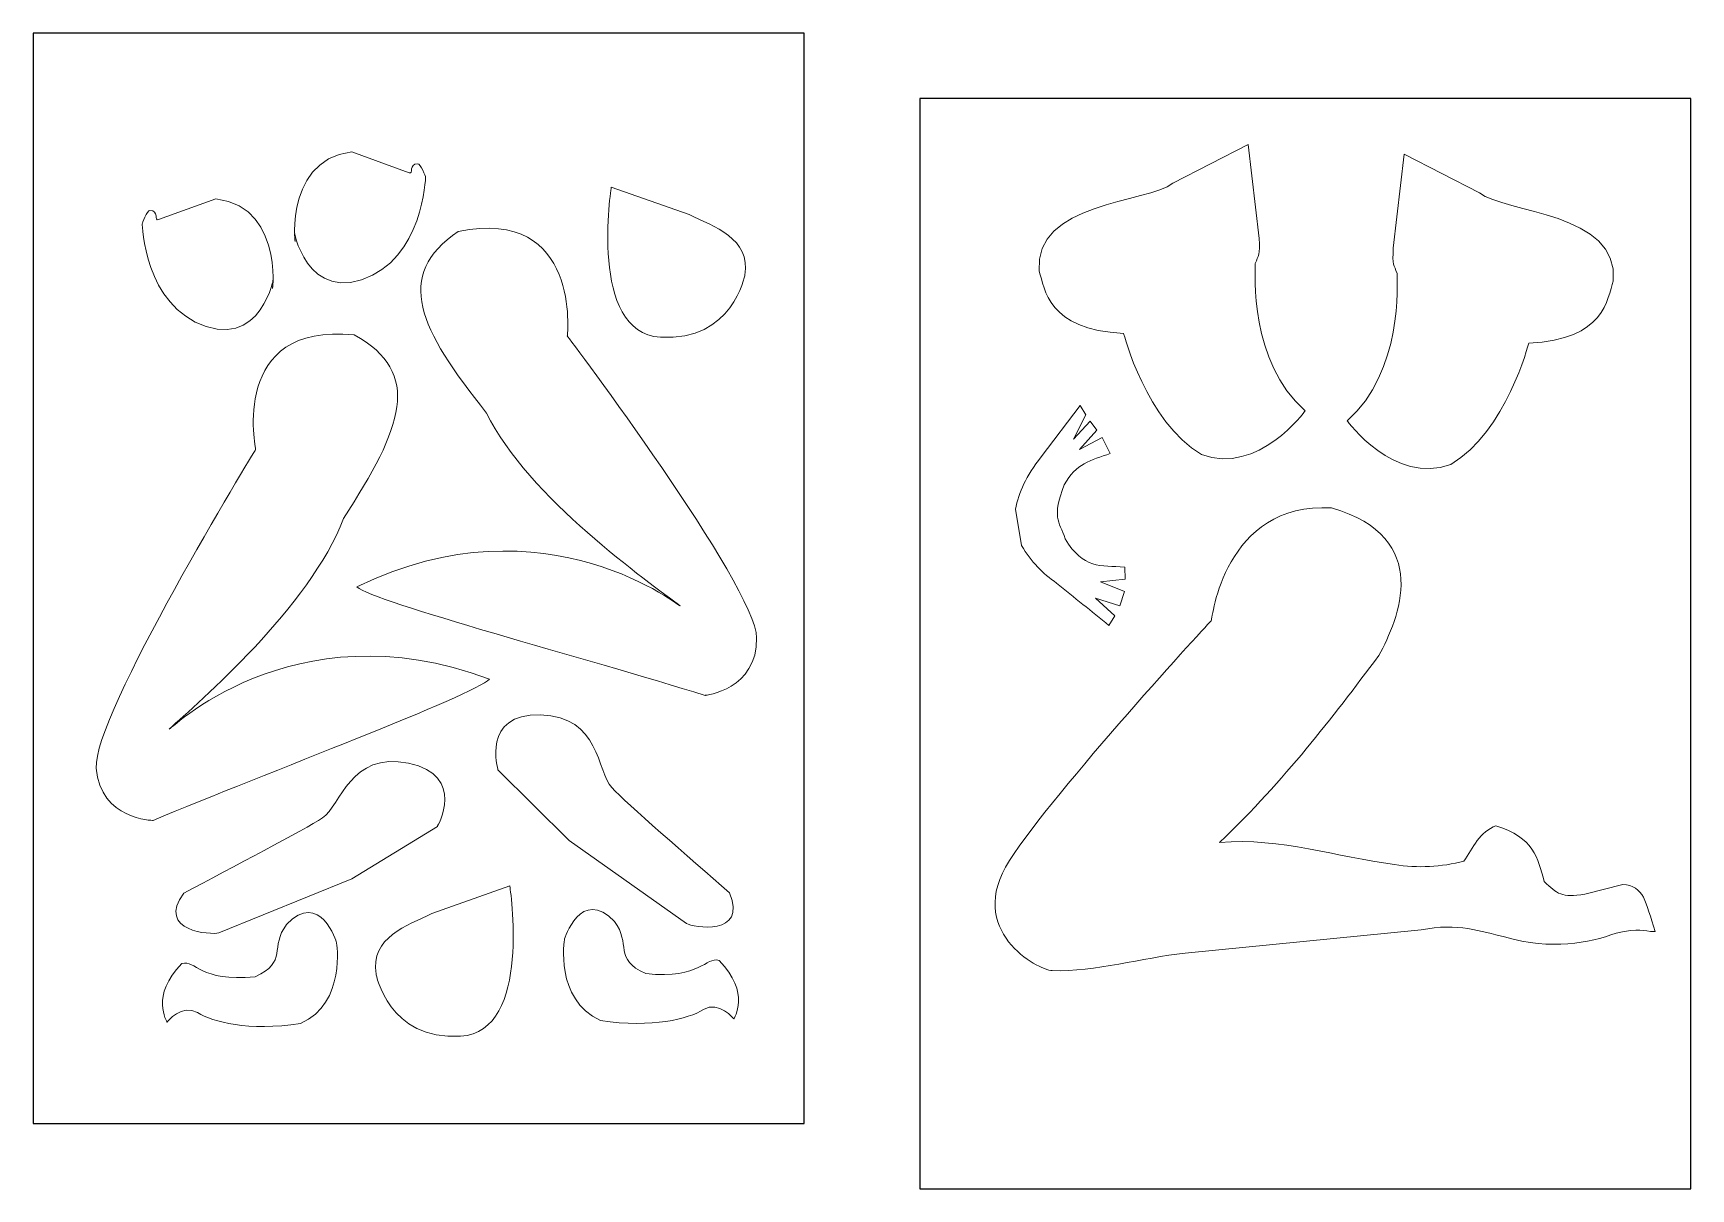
# Model space of a CAD drawing. Header units: millimetres. Extents: x -389 to 572, y -144 to 224.
# Drawn here: x -388.7 to 62.5, y -93.7 to 221.1 of the extents above; entities that cross this region are included whole.
import ezdxf

# ---------------------------------------------------------------- set-up
doc = ezdxf.new("R2010")
doc.units = ezdxf.units.MM
doc.header["$MEASUREMENT"] = 0
doc.layers.add('Layer 1', color=7, linetype='Continuous')

msp = doc.modelspace()

# ---------------------------------------------------------------- linework, layer by layer
at = {"layer": 'Layer 1', "color": 7}
for points in [[(-178.8351, -75.9131), (-178.8351, -75.9131), (-388.7379, -75.9131), (-388.7379, -75.9131), (-388.7379, -75.9131), (-388.7379, -75.9131), (-388.7379, 221.0553), (-388.7379, 221.0553), (-388.7379, 221.0553), (-388.7379, 221.0553), (-178.8351, 221.0553), (-178.8351, 221.0553), (-178.8351, 221.0553), (-178.8351, 221.0553), (-178.8351, -75.9131), (-178.8351, -75.9131)], [(62.5361, -93.7157), (62.5361, -93.7157), (-147.3667, -93.7157), (-147.3667, -93.7157), (-147.3667, -93.7157), (-147.3667, -93.7157), (-147.3667, 203.2527), (-147.3667, 203.2527), (-147.3667, 203.2527), (-147.3667, 203.2527), (62.5361, 203.2527), (62.5361, 203.2527), (62.5361, 203.2527), (62.5361, 203.2527), (62.5361, -93.7157), (62.5361, -93.7157)]]:
    msp.add_open_spline(points, degree=3, knots=[0, 0, 0, 0, 0.2, 0.2, 0.2, 0.2, 0.4, 0.4, 0.4, 0.4, 0.6, 0.6, 0.6, 0.6, 1, 1, 1, 1], dxfattribs=at)
at = {"layer": 'Layer 1', "lineweight": 20}
for points, knots in [([(-42.4506, 118.1627), (-42.4506, 118.1627), (-55.1859, 100.5238), (-70.7081, 106.2741), (-70.7081, 106.2741), (-85.7717, 115.1993), (-91.8748, 139.2941), (-91.8748, 139.2941), (-91.8748, 139.2941), (-112.7239, 140.2466), (-113.2531, 151.4649), (-114.8759, 156.1921), (-114.8759, 156.1921), (-116.5339, 175.0304), (-85.3131, 174.7482), (-78.4692, 180.181), (-78.4692, 180.181), (-78.4692, 180.181), (-58.0081, 190.7643), (-58.0081, 190.7643), (-58.0081, 190.7643), (-58.0081, 190.7643), (-55.0095, 165.1527), (-55.0095, 165.1527), (-55.0095, 165.1527), (-54.692, 160.5313), (-55.2211, 160.6018), (-56.0325, 158.2735), (-56.0325, 158.2735), (-56.0678, 155.8041), (-57.7259, 131.5682), (-42.4506, 118.1627)], [0, 0, 0, 0, 0.11111111, 0.11111111, 0.11111111, 0.11111111, 0.22222222, 0.22222222, 0.22222222, 0.22222222, 0.33333333, 0.33333333, 0.33333333, 0.33333333, 0.44444444, 0.44444444, 0.44444444, 0.44444444, 0.55555556, 0.55555556, 0.55555556, 0.55555556, 0.66666667, 0.66666667, 0.66666667, 0.66666667, 0.77777778, 0.77777778, 0.77777778, 0.77777778, 1, 1, 1, 1]), ([(-281.9168, 181.8969), (-281.9168, 181.8969), (-282.4812, 159.3897), (-299.3793, 153.8864), (-299.3793, 153.8864), (-316.3126, 148.383), (-318.2529, 171.9839), (-317.4768, 165.2811), (-317.4768, 165.2811), (-316.7007, 158.6136), (-321.9218, 186.4478), (-301.9546, 188.7055), (-301.9546, 188.7055), (-301.9546, 188.7055), (-286.3971, 182.9905), (-286.3971, 182.9905), (-286.3971, 182.9905), (-285.1976, 182.5672), (-286.5382, 185.46), (-284.0335, 185.4953), (-284.0335, 185.4953), (-283.1868, 185.5305), (-281.9168, 181.8969), (-281.9168, 181.8969)], [0, 0, 0, 0, 0.14285714, 0.14285714, 0.14285714, 0.14285714, 0.28571429, 0.28571429, 0.28571429, 0.28571429, 0.42857143, 0.42857143, 0.42857143, 0.42857143, 0.57142857, 0.57142857, 0.57142857, 0.57142857, 0.71428571, 0.71428571, 0.71428571, 0.71428571, 1, 1, 1, 1]), ([(-31.0206, 115.4816), (-31.0206, 115.4816), (-18.2853, 97.8779), (-2.7984, 103.5929), (-2.7984, 103.5929), (12.3005, 112.5182), (18.4036, 136.6129), (18.4036, 136.6129), (18.4036, 136.6129), (39.2175, 137.5654), (39.7819, 148.7838), (41.4047, 153.511), (41.4047, 153.511), (43.098, 172.3493), (11.8419, 172.0671), (4.998, 177.5352), (4.998, 177.5352), (4.998, 177.5352), (-15.4631, 188.0832), (-15.4631, 188.0832), (-15.4631, 188.0832), (-15.4631, 188.0832), (-18.4617, 162.5068), (-18.4617, 162.5068), (-18.4617, 162.5068), (-18.7792, 157.8502), (-18.2853, 157.9207), (-17.4386, 155.5924), (-17.4386, 155.5924), (-17.4034, 153.1229), (-15.7453, 128.8871), (-31.0206, 115.4816)], [0, 0, 0, 0, 0.11111111, 0.11111111, 0.11111111, 0.11111111, 0.22222222, 0.22222222, 0.22222222, 0.22222222, 0.33333333, 0.33333333, 0.33333333, 0.33333333, 0.44444444, 0.44444444, 0.44444444, 0.44444444, 0.55555556, 0.55555556, 0.55555556, 0.55555556, 0.66666667, 0.66666667, 0.66666667, 0.66666667, 0.77777778, 0.77777778, 0.77777778, 0.77777778, 1, 1, 1, 1]), ([(-231.3637, 179.1453), (-231.3637, 179.1453), (-237.6432, 139.4225), (-217.9935, 138.223), (-217.9935, 138.223), (-198.3085, 137.0589), (-194.9923, 155.1564), (-194.9923, 155.1564), (-194.9923, 155.1564), (-193.3343, 165.1753), (-203.4943, 168.3503), (-210.1265, 171.6664), (-210.1265, 171.6664), (-210.1265, 171.6664), (-231.3637, 179.1453), (-231.3637, 179.1453)], [0, 0, 0, 0, 0.2, 0.2, 0.2, 0.2, 0.4, 0.4, 0.4, 0.4, 0.6, 0.6, 0.6, 0.6, 1, 1, 1, 1]), ([(-359.0693, 169.1264), (-359.0693, 169.1264), (-358.5401, 146.6544), (-341.6068, 141.1511), (-341.6068, 141.1511), (-324.6735, 135.6478), (-322.7332, 159.2486), (-323.5093, 152.5458), (-323.5093, 152.5458), (-324.2854, 145.843), (-319.029, 173.7125), (-339.0315, 175.935), (-339.0315, 175.935), (-339.0315, 175.935), (-354.589, 170.2553), (-354.589, 170.2553), (-354.589, 170.2553), (-355.7885, 169.7967), (-354.4832, 172.7247), (-356.9526, 172.76), (-356.9526, 172.76), (-357.7993, 172.7953), (-359.0693, 169.1264), (-359.0693, 169.1264)], [0, 0, 0, 0, 0.14285714, 0.14285714, 0.14285714, 0.14285714, 0.28571429, 0.28571429, 0.28571429, 0.28571429, 0.42857143, 0.42857143, 0.42857143, 0.42857143, 0.57142857, 0.57142857, 0.57142857, 0.57142857, 0.71428571, 0.71428571, 0.71428571, 0.71428571, 1, 1, 1, 1]), ([(-243.3229, 138.5405), (-243.3229, 138.5405), (-239.4071, 173.8889), (-273.0268, 167.045), (-273.0268, 167.045), (-290.701, 154.98), (-283.6454, 140.5514), (-265.301, 117.5855), (-265.301, 117.5855), (-254.1532, 94.6197), (-220.851, 71.3011), (-212.596, 65.0922), (-212.596, 65.0922), (-211.2907, 63.6105), (-248.8968, 95.5369), (-300.614, 70.2075), (-300.614, 70.2075), (-296.0632, 66.1505), (-237.4315, 50.5225), (-205.8226, 40.68), (-205.8226, 40.68), (-205.8226, 40.68), (-191.5351, 42.2675), (-191.7821, 56.3786), (-191.7821, 56.3786), (-191.9937, 70.4544), (-243.3229, 138.5405), (-243.3229, 138.5405)], [0, 0, 0, 0, 0.125, 0.125, 0.125, 0.125, 0.25, 0.25, 0.25, 0.25, 0.375, 0.375, 0.375, 0.375, 0.5, 0.5, 0.5, 0.5, 0.625, 0.625, 0.625, 0.625, 0.75, 0.75, 0.75, 0.75, 1, 1, 1, 1]), ([(-328.166, 107.6372), (-328.166, 107.6372), (-335.4685, 142.4564), (-301.3196, 138.858), (-301.3196, 138.858), (-282.5518, 128.5569), (-288.1962, 113.4933), (-304.2829, 88.8694), (-304.2829, 88.8694), (-313.1376, 64.9511), (-344.041, 38.528), (-351.661, 31.543), (-351.661, 31.543), (-352.8251, 29.9555), (-318.4646, 65.3744), (-264.5248, 45.125), (-264.5248, 45.125), (-268.7229, 40.6447), (-325.5554, 19.478), (-356.0707, 6.6369), (-356.0707, 6.6369), (-356.0707, 6.6369), (-370.4287, 6.8133), (-371.5576, 20.8891), (-371.5576, 20.8891), (-372.6865, 34.9297), (-328.166, 107.6372), (-328.166, 107.6372)], [0, 0, 0, 0, 0.125, 0.125, 0.125, 0.125, 0.25, 0.25, 0.25, 0.25, 0.375, 0.375, 0.375, 0.375, 0.5, 0.5, 0.5, 0.5, 0.625, 0.625, 0.625, 0.625, 0.75, 0.75, 0.75, 0.75, 1, 1, 1, 1]), ([(-95.5084, 106.5563), (-100.8353, 104.6513), (-104.857, 103.9457), (-108.032, 98.0191), (-108.032, 98.0191), (-111.4539, 89.1996), (-109.5136, 88.3177), (-107.785, 83.3082), (-107.785, 83.3082), (-102.8109, 75.1238), (-98.2248, 76.0057), (-91.5573, 75.6529), (-91.5573, 75.6529), (-91.5573, 75.6529), (-91.4161, 72.3016), (-91.4161, 72.3016), (-91.4161, 72.3016), (-91.4161, 72.3016), (-98.1895, 71.596), (-98.1895, 71.596), (-98.1895, 71.596), (-98.1895, 71.596), (-91.6278, 69.0207), (-91.6278, 69.0207), (-91.6278, 69.0207), (-91.6278, 69.0207), (-92.9331, 65.0343), (-92.9331, 65.0343), (-92.9331, 65.0343), (-92.9331, 65.0343), (-99.4948, 67.151), (-99.4948, 67.151), (-99.4948, 67.151), (-99.4948, 67.151), (-94.2384, 62.3179), (-94.2384, 62.3179), (-94.2384, 62.3179), (-94.2384, 62.3179), (-95.8611, 59.7427), (-95.8611, 59.7427), (-95.8611, 59.7427), (-100.6236, 63.5527), (-105.3509, 67.3979), (-110.1134, 71.2432), (-110.1134, 71.2432), (-113.9586, 73.9243), (-116.9573, 77.0288), (-119.6736, 81.5443), (-119.6736, 81.5443), (-119.6736, 81.5443), (-121.3317, 91.3868), (-121.3317, 91.3868), (-121.3317, 91.3868), (-120.4145, 96.0435), (-118.5095, 100.3121), (-114.3114, 105.6743), (-114.3114, 105.6743), (-114.3114, 105.6743), (-103.7281, 119.6443), (-103.7281, 119.6443), (-103.7281, 119.6443), (-103.7281, 119.6443), (-102.1406, 117.1396), (-102.1406, 117.1396), (-102.1406, 117.1396), (-102.1406, 117.1396), (-105.5625, 110.5074), (-105.5625, 110.5074), (-105.5625, 110.5074), (-105.5625, 110.5074), (-100.9764, 115.411), (-100.9764, 115.411), (-100.9764, 115.411), (-100.9764, 115.411), (-99.2125, 112.9416), (-99.2125, 112.9416), (-99.2125, 112.9416), (-99.2125, 112.9416), (-103.8692, 107.6146), (-103.8692, 107.6146), (-103.8692, 107.6146), (-103.8692, 107.6146), (-97.7309, 110.966), (-97.7309, 110.966), (-97.7309, 110.966), (-97.7309, 110.966), (-95.5084, 106.5563), (-95.5084, 106.5563)], [0, 0, 0, 0, 0.04347826, 0.04347826, 0.04347826, 0.04347826, 0.08695652, 0.08695652, 0.08695652, 0.08695652, 0.13043478, 0.13043478, 0.13043478, 0.13043478, 0.17391304, 0.17391304, 0.17391304, 0.17391304, 0.2173913, 0.2173913, 0.2173913, 0.2173913, 0.26086957, 0.26086957, 0.26086957, 0.26086957, 0.30434783, 0.30434783, 0.30434783, 0.30434783, 0.34782609, 0.34782609, 0.34782609, 0.34782609, 0.39130435, 0.39130435, 0.39130435, 0.39130435, 0.43478261, 0.43478261, 0.43478261, 0.43478261, 0.47826087, 0.47826087, 0.47826087, 0.47826087, 0.52173913, 0.52173913, 0.52173913, 0.52173913, 0.56521739, 0.56521739, 0.56521739, 0.56521739, 0.60869565, 0.60869565, 0.60869565, 0.60869565, 0.65217391, 0.65217391, 0.65217391, 0.65217391, 0.69565217, 0.69565217, 0.69565217, 0.69565217, 0.73913043, 0.73913043, 0.73913043, 0.73913043, 0.7826087, 0.7826087, 0.7826087, 0.7826087, 0.82608696, 0.82608696, 0.82608696, 0.82608696, 0.86956522, 0.86956522, 0.86956522, 0.86956522, 0.91304348, 0.91304348, 0.91304348, 0.91304348, 1, 1, 1, 1]), ([(-67.9564, 61.1538), (-67.9564, 61.1538), (-64.5698, 93.4329), (-35.2539, 91.7396), (-35.2539, 91.7396), (-7.4198, 83.661), (-17.0859, 61.3654), (-22.3775, 51.5935), (-22.3775, 51.5935), (-35.5361, 34.0604), (-47.5659, 18.1502), (-65.7339, 0.6171), (-65.7339, 0.6171), (-48.9064, 2.0282), (-33.9839, -3.3693), (-18.1442, -5.3448), (-18.1442, -5.3448), (-11.8295, -6.4737), (-5.3031, -6.0151), (0.7647, -4.4982), (0.7647, -4.4982), (3.1283, -0.794), (5.2097, 3.6157), (9.4783, 5.1679), (9.4783, 5.1679), (19.8147, 2.0282), (20.8025, -3.581), (22.6369, -10.0015), (22.6369, -10.0015), (26.1294, -13.3882), (27.3641, -14.5171), (33.6789, -13.4235), (33.6789, -13.4235), (33.6789, -13.4235), (43.98, -10.7776), (43.98, -10.7776), (43.98, -10.7776), (49.8714, -11.2715), (50.1536, -15.4343), (52.7994, -23.6187), (52.7994, -23.6187), (49.0952, -23.6187), (48.9189, -22.5957), (42.1808, -24.0421), (42.1808, -24.0421), (34.7019, -26.829), (24.7889, -28.7693), (11.8066, -25.1004), (11.8066, -25.1004), (5.4214, -23.654), (-0.8228, -21.0787), (-10.9123, -23.1954), (-10.9123, -23.1954), (-10.9123, -23.1954), (-75.1531, -29.5454), (-75.1531, -29.5454), (-75.1531, -29.5454), (-86.9359, -30.7448), (-99.4948, -34.6254), (-111.3128, -34.2726), (-111.3128, -34.2726), (-115.1228, -34.1668), (-135.2664, -23.4071), (-122.9545, -4.2865), (-122.9545, -4.2865), (-110.6425, 14.834), (-67.9564, 61.1538), (-67.9564, 61.1538)], [0, 0, 0, 0, 0.05555556, 0.05555556, 0.05555556, 0.05555556, 0.11111111, 0.11111111, 0.11111111, 0.11111111, 0.16666667, 0.16666667, 0.16666667, 0.16666667, 0.22222222, 0.22222222, 0.22222222, 0.22222222, 0.27777778, 0.27777778, 0.27777778, 0.27777778, 0.33333333, 0.33333333, 0.33333333, 0.33333333, 0.38888889, 0.38888889, 0.38888889, 0.38888889, 0.44444444, 0.44444444, 0.44444444, 0.44444444, 0.5, 0.5, 0.5, 0.5, 0.55555556, 0.55555556, 0.55555556, 0.55555556, 0.61111111, 0.61111111, 0.61111111, 0.61111111, 0.66666667, 0.66666667, 0.66666667, 0.66666667, 0.72222222, 0.72222222, 0.72222222, 0.72222222, 0.77777778, 0.77777778, 0.77777778, 0.77777778, 0.83333333, 0.83333333, 0.83333333, 0.83333333, 0.88888889, 0.88888889, 0.88888889, 0.88888889, 1, 1, 1, 1]), ([(-210.9026, -21.4442), (-210.9026, -21.4442), (-242.8643, 1.2041), (-242.8643, 1.2041), (-242.8643, 1.2041), (-242.8643, 1.2041), (-262.1965, 20.4305), (-262.1965, 20.4305), (-262.1965, 20.4305), (-262.1965, 20.4305), (-266.8179, 35.8116), (-250.6254, 35.3883), (-250.6254, 35.3883), (-234.3623, 35.0003), (-235.3148, 19.9366), (-231.2226, 15.5622), (-231.2226, 15.5622), (-227.1657, 11.1878), (-210.3029, -3.2761), (-199.1904, -13.0834), (-199.1904, -13.0834), (-194.1457, -25.1131), (-209.174, -22.432), (-210.9026, -21.4442)], [0, 0, 0, 0, 0.14285714, 0.14285714, 0.14285714, 0.14285714, 0.28571429, 0.28571429, 0.28571429, 0.28571429, 0.42857143, 0.42857143, 0.42857143, 0.42857143, 0.57142857, 0.57142857, 0.57142857, 0.57142857, 0.71428571, 0.71428571, 0.71428571, 0.71428571, 1, 1, 1, 1]), ([(-338.2201, -24.0195), (-338.2201, -24.0195), (-301.9546, -9.3086), (-301.9546, -9.3086), (-301.9546, -9.3086), (-301.9546, -9.3086), (-278.7065, 4.9789), (-278.7065, 4.9789), (-278.7065, 4.9789), (-278.7065, 4.9789), (-270.6632, 18.8783), (-286.5735, 22.1944), (-286.5735, 22.1944), (-302.4485, 25.5105), (-304.9885, 10.6939), (-309.9626, 7.3425), (-309.9626, 7.3425), (-314.9368, 4.0264), (-334.6923, -6.2042), (-347.7098, -13.1539), (-347.7098, -13.1539), (-355.4004, -23.702), (-340.1604, -24.5486), (-338.2201, -24.0195)], [0, 0, 0, 0, 0.14285714, 0.14285714, 0.14285714, 0.14285714, 0.28571429, 0.28571429, 0.28571429, 0.28571429, 0.42857143, 0.42857143, 0.42857143, 0.42857143, 0.57142857, 0.57142857, 0.57142857, 0.57142857, 0.71428571, 0.71428571, 0.71428571, 0.71428571, 1, 1, 1, 1]), ([(-306.1526, -26.5947), (-306.1526, -26.5947), (-303.401, -42.9636), (-315.9246, -48.7139), (-315.9246, -48.7139), (-330.2826, -50.8306), (-339.7371, -48.2906), (-343.9704, -45.7153), (-343.9704, -45.7153), (-348.239, -43.1753), (-352.2607, -48.2906), (-352.2607, -48.2906), (-352.2607, -48.2906), (-352.2607, -48.2906), (-356.9526, -41.0586), (-348.239, -32.345), (-348.239, -32.345), (-344.3937, -31.2867), (-343.5823, -37.4603), (-328.2718, -35.9434), (-328.2718, -35.9434), (-319.3465, -31.9217), (-324.4265, -27.8647), (-319.7698, -21.7264), (-319.7698, -21.7264), (-310.6329, -12.1661), (-306.1526, -26.5947), (-306.1526, -26.5947)], [0, 0, 0, 0, 0.125, 0.125, 0.125, 0.125, 0.25, 0.25, 0.25, 0.25, 0.375, 0.375, 0.375, 0.375, 0.5, 0.5, 0.5, 0.5, 0.625, 0.625, 0.625, 0.625, 0.75, 0.75, 0.75, 0.75, 1, 1, 1, 1]), ([(-258.9862, -11.2136), (-258.9862, -11.2136), (-252.7068, -50.9717), (-272.3565, -52.1359), (-272.3565, -52.1359), (-292.0415, -53.3353), (-295.3929, -35.2025), (-295.3929, -35.2025), (-295.3929, -35.2025), (-297.0157, -25.1836), (-286.8557, -22.0439), (-280.2235, -18.6925), (-280.2235, -18.6925), (-280.2235, -18.6925), (-258.9862, -11.2136), (-258.9862, -11.2136)], [0, 0, 0, 0, 0.2, 0.2, 0.2, 0.2, 0.4, 0.4, 0.4, 0.4, 0.6, 0.6, 0.6, 0.6, 1, 1, 1, 1]), ([(-244.099, -25.7481), (-244.099, -25.7481), (-246.8507, -42.117), (-234.3271, -47.8672), (-234.3271, -47.8672), (-219.9337, -49.9839), (-210.5146, -47.4439), (-206.246, -44.8686), (-206.246, -44.8686), (-202.0126, -42.3286), (-197.991, -47.4439), (-197.991, -47.4439), (-197.991, -47.4439), (-197.991, -47.4439), (-193.299, -40.212), (-202.0126, -31.4984), (-202.0126, -31.4984), (-205.8226, -30.44), (-206.7046, -36.6136), (-221.9798, -35.0967), (-221.9798, -35.0967), (-230.9051, -31.075), (-225.8251, -27.0181), (-230.4818, -20.8797), (-230.4818, -20.8797), (-239.6187, -11.3195), (-244.099, -25.7481), (-244.099, -25.7481)], [0, 0, 0, 0, 0.125, 0.125, 0.125, 0.125, 0.25, 0.25, 0.25, 0.25, 0.375, 0.375, 0.375, 0.375, 0.5, 0.5, 0.5, 0.5, 0.625, 0.625, 0.625, 0.625, 0.75, 0.75, 0.75, 0.75, 1, 1, 1, 1])]:
    msp.add_open_spline(points, degree=3, knots=knots, dxfattribs=at)

doc.saveas('drawing.dxf')
